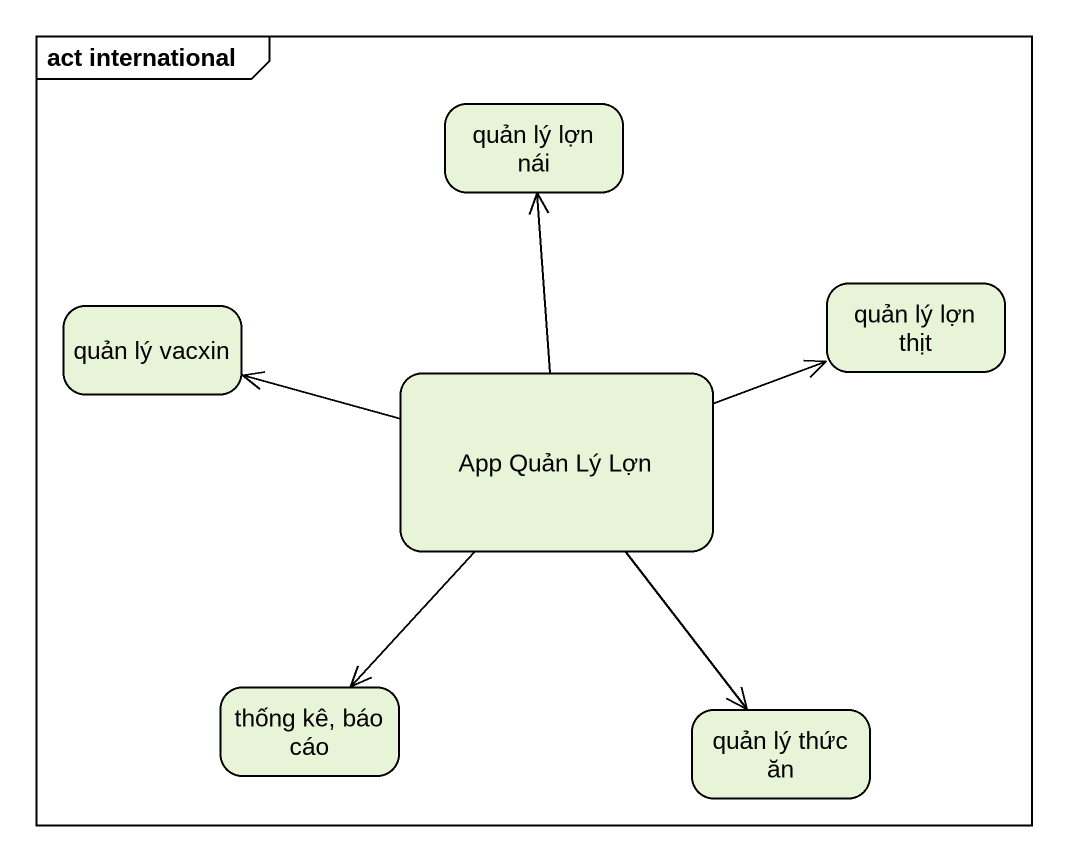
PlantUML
@startuml
mainframe act international
hide empty description
state "quản lý lợn nái" as quản_lý_lợn_nái
state "quản lý lợn thịt" as quản_lý_lợn_thịt
state "quản lý vacxin" as quản_lý_vacxin
state "App Quản Lý Lợn" as App_Quản_Lý_Lợn
state "thống kê, báo cáo" as thống_kê_báo_cáo
state "quản lý thức ăn" as quản_lý_thức_ăn
App_Quản_Lý_Lợn -up-> quản_lý_lợn_nái
App_Quản_Lý_Lợn -right-> quản_lý_lợn_thịt
App_Quản_Lý_Lợn -left-> quản_lý_vacxin
App_Quản_Lý_Lợn --> thống_kê_báo_cáo
App_Quản_Lý_Lợn --> quản_lý_thức_ăn
@enduml
